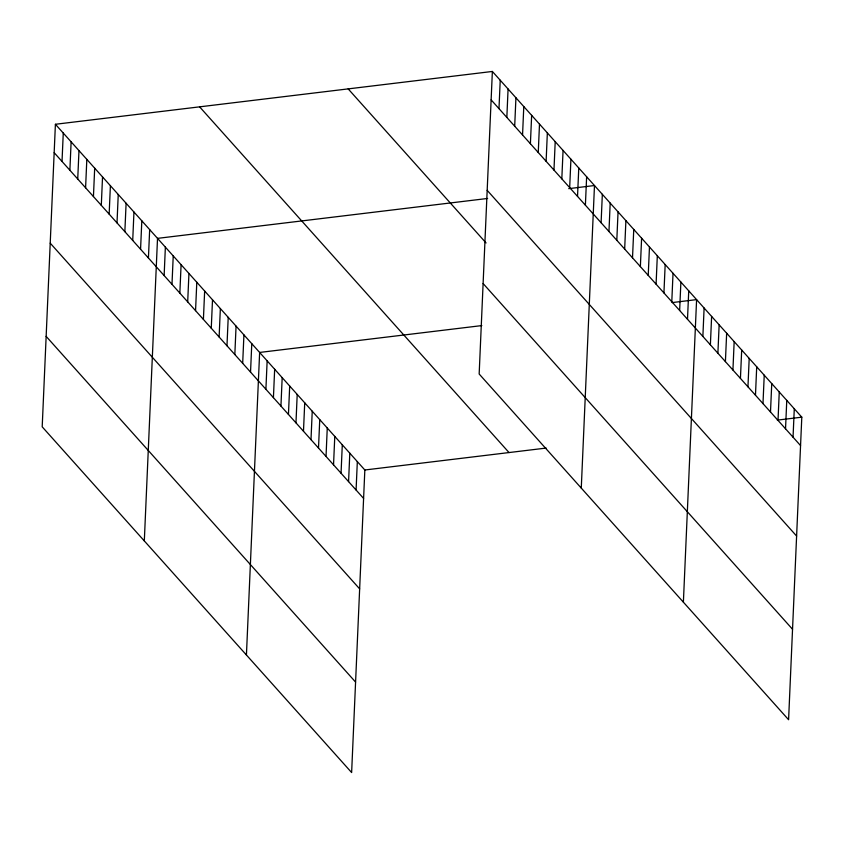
<?xml version="1.0" encoding="UTF-8"?>
<svg xmlns="http://www.w3.org/2000/svg" width="844" height="844" viewBox="0 0 844 844"><rect width="100%" height="100%" fill="white"/><g stroke="black" fill="none" stroke-linecap="round" stroke-linejoin="round"><path stroke-width="1.27" d="M55.409 124.279L42.2 426.832L351.632 772.545L364.84 469.992L55.409 124.279L492.368 71.455L801.8 417.168L788.591 719.721L479.16 374.008L492.368 71.455M62.023 161.468L63.268 133.057M69.883 170.245L71.118 141.824M77.732 179.023L78.977 150.601M85.592 187.801L86.826 159.379M93.441 196.578L94.686 168.156M101.301 205.345L102.535 176.934M109.15 214.123L110.395 185.712M117.01 222.9L118.244 194.479M124.859 231.678L126.104 203.256M132.719 240.456L133.953 212.034M140.568 249.233L141.813 220.811M148.428 258L149.662 229.589M144.313 540.92L157.522 238.367L487.621 198.456M164.137 275.555L165.371 247.134M171.986 284.333L173.231 255.911M179.846 293.111L181.091 264.689M187.695 301.888L188.94 273.467M195.555 310.655L196.8 282.244M203.404 319.433L204.649 291.022M211.264 328.211L212.509 299.789M219.123 336.988L220.358 308.566M226.973 345.766L228.218 317.344M234.832 354.543L236.067 326.122M242.682 363.31L243.927 334.899M250.541 372.088L251.776 343.677M246.427 655.007L259.635 352.444L481.829 325.584M265.902 389.263L267.147 360.842M273.424 397.661L274.659 369.239M280.936 406.059L282.181 377.637M288.448 414.446L289.692 386.035M295.97 422.844L297.204 394.433M303.481 431.242L304.726 402.82M310.993 439.64L312.238 411.218M318.504 448.037L319.749 419.616M326.027 456.435L327.261 428.013M333.538 464.822L334.783 436.411M341.05 473.22L342.295 444.799M348.572 481.618L349.806 453.196M356.084 490.016L357.328 461.594M498.983 108.644L500.228 80.222M506.843 117.421L508.077 89M514.692 126.199L515.937 97.777M522.552 134.977L523.786 106.555M530.401 143.744L531.646 115.333M538.261 152.521L539.495 124.11M546.11 161.299L547.355 132.877M553.97 170.077L555.204 141.655M561.819 178.854L563.064 150.432M569.679 187.632L570.924 159.21M577.528 196.399L578.773 167.988M585.388 205.176L586.633 176.765M581.273 488.096L594.482 185.532L568.729 188.645M601.097 222.732L602.342 194.31M608.957 231.509L610.191 203.087M616.806 240.287L618.051 211.865M624.665 249.054L625.9 220.643M632.515 257.831L633.76 229.42M640.374 266.609L641.609 238.187M648.224 275.387L649.469 246.965M656.083 284.164L657.318 255.743M663.933 292.942L665.178 264.52M671.792 301.709L673.027 273.298M679.642 310.486L680.886 282.075M687.501 319.264L688.736 290.842M683.387 602.183L696.595 299.62L672.13 302.585M702.873 336.439L704.107 308.018M710.384 344.837L711.619 316.416M717.896 353.225L719.141 324.813M725.407 361.622L726.652 333.211M732.93 370.02L734.164 341.598M740.441 378.418L741.686 349.996M747.953 386.816L749.198 358.394M755.475 395.214L756.709 366.792M762.987 403.601L764.231 375.19M770.498 411.999L771.743 383.577M778.02 420.396L779.255 391.975M785.532 428.794L786.766 400.373M793.043 437.192L794.288 408.77M364.84 469.992L546.173 448.069M777.335 420.122L801.8 417.168M491.134 99.866L800.555 445.579M487.178 190.333L796.609 536.045M348.171 88.884L486.07 242.945M483.116 283.542L792.537 629.255M199.606 106.84L509.037 452.563M54.174 152.69L363.595 498.414M50.218 243.156L359.649 588.88M46.146 336.366L355.577 682.079"/></g></svg>
